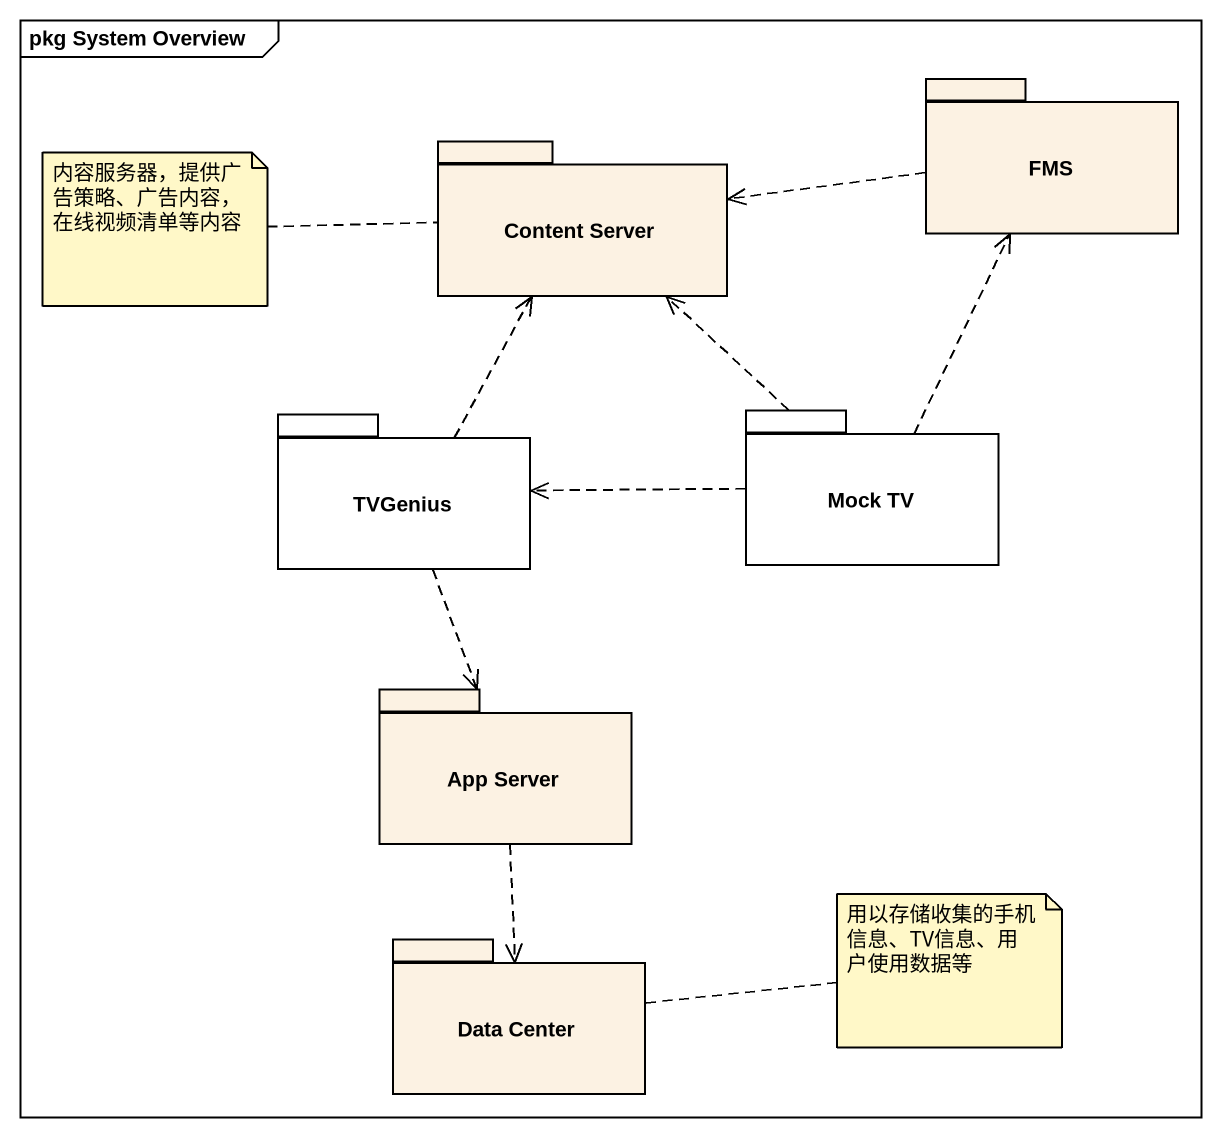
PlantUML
@startuml
mainframe pkg System Overview
package FMS #FCF2E3 {
}
package "Content Server" as Content_Server #FCF2E3 {
}
package TVGenius {
}
package "Mock TV" as Mock_TV {
}
package "App Server" as App_Server #FCF2E3 {
}
package "Data Center" as Data_Center #FCF2E3 {
}
FMS .left.> Content_Server
TVGenius .up.> Content_Server
TVGenius ..> App_Server
Mock_TV .up.> FMS
Mock_TV .up.> Content_Server
Mock_TV .left.> TVGenius
App_Server ..> Data_Center
note left of Content_Server : 内容服务器，提供广告策略、广告内容，在线视频清单等内容
note right of Data_Center : 用以存储收集的手机信息、TV信息、用户使用数据等
@enduml
